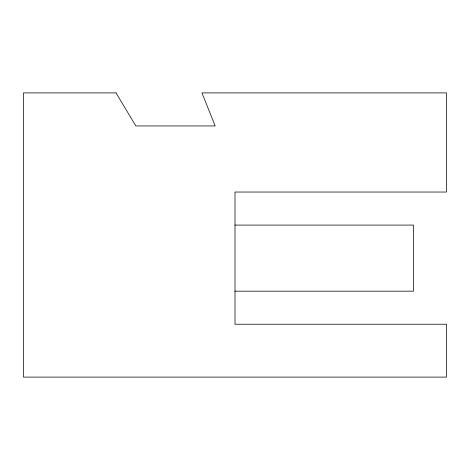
<?xml version="1.0" encoding="UTF-8"?>
<svg xmlns="http://www.w3.org/2000/svg" width="470" height="470" viewBox="0 0 470 470"><rect width="100%" height="100%" fill="white"/><g stroke="black" fill="none" stroke-linecap="round" stroke-linejoin="round"><path stroke-width="0.7" d="M235 225.083L413.453 225.083L413.453 291.177L235 291.177M116.031 92.901L23.5 92.901L23.5 377.099L446.5 377.099L446.5 324.224L235 324.224L235 192.036L446.5 192.036L446.5 92.901L201.953 92.901L215.172 125.948L135.859 125.948L116.031 92.901"/></g></svg>
